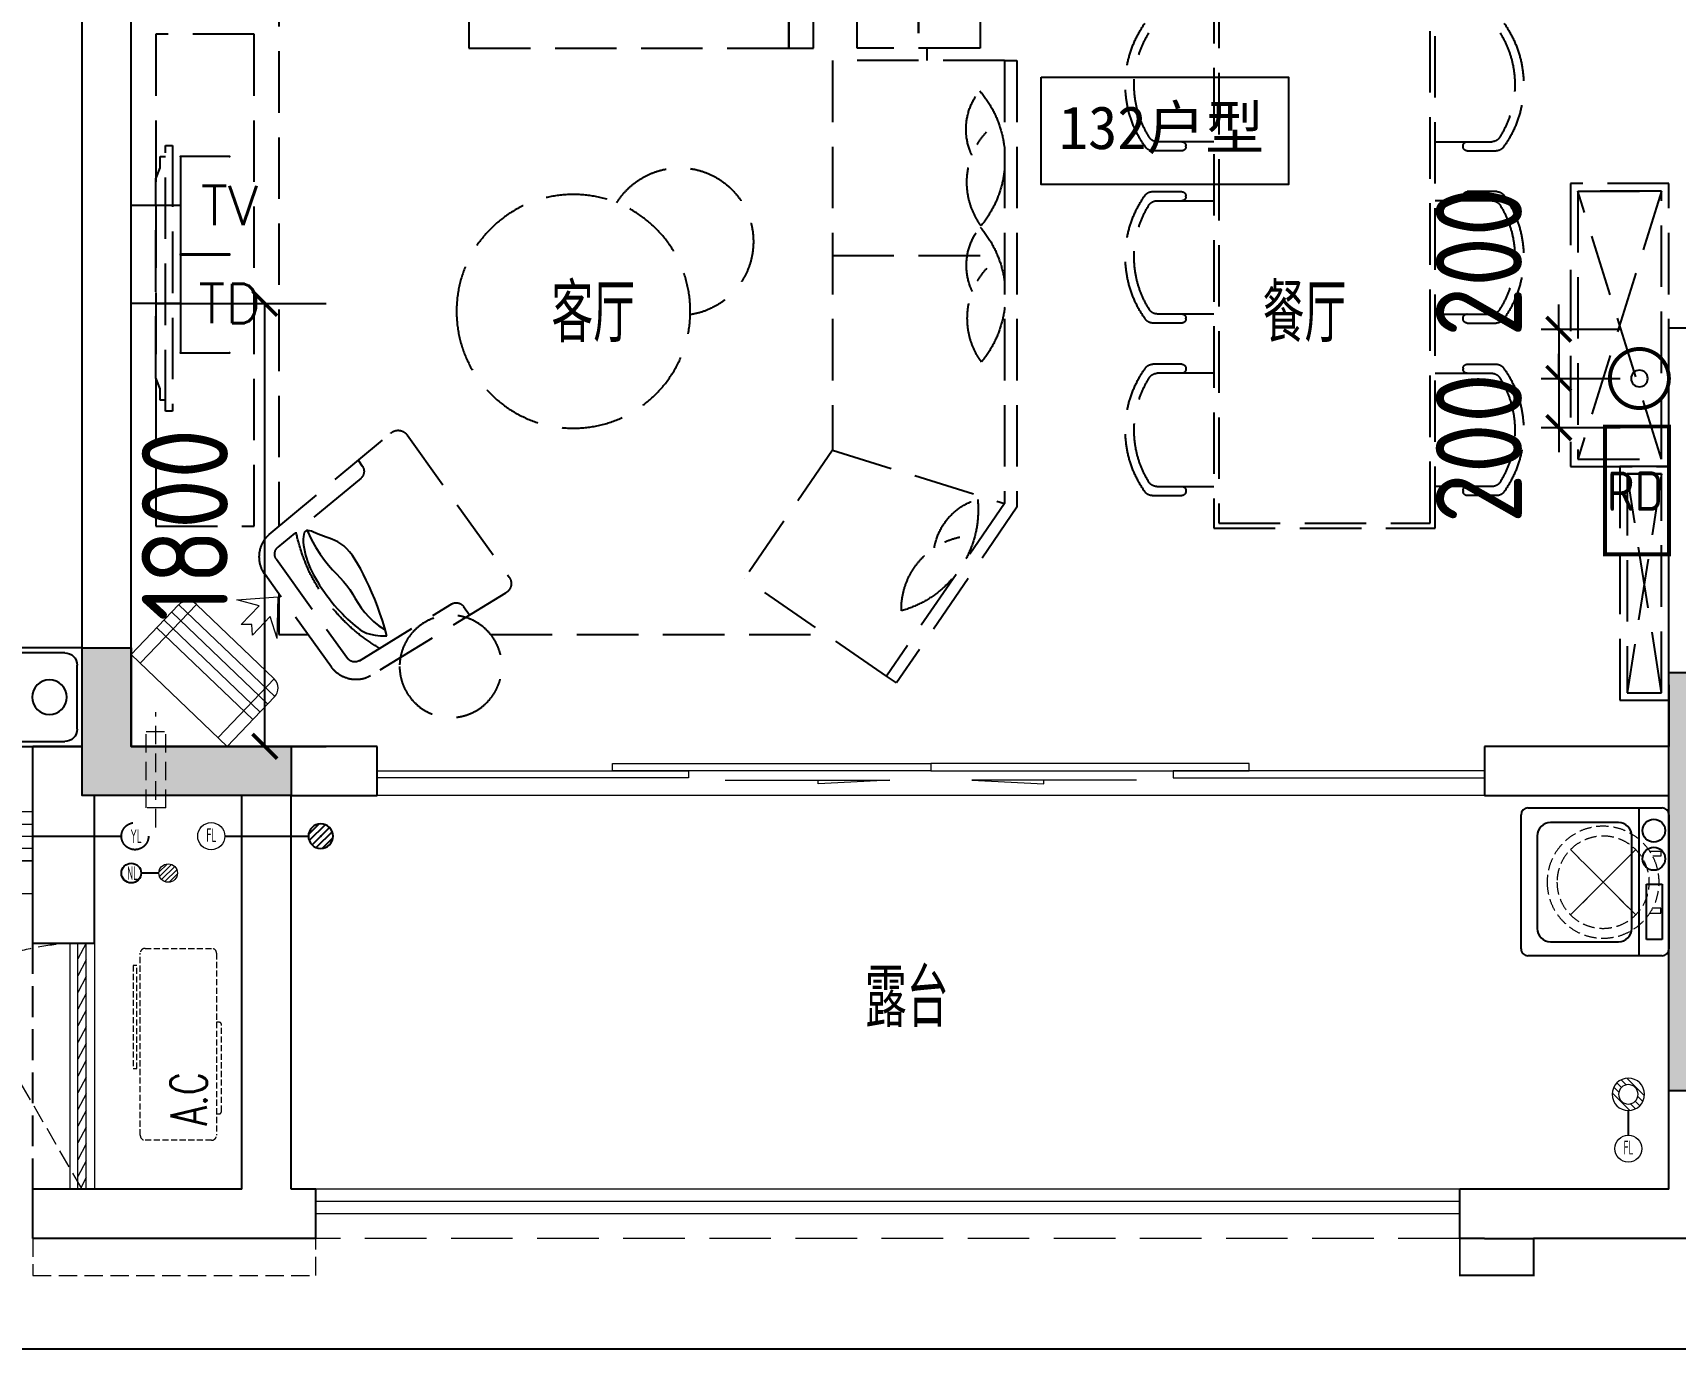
# Model space of a CAD drawing. Extents: x 3753737 to 4713801, y -857380 to 24339.
# Drawn here: x 4236663 to 4243339, y -769086 to -763736 of the extents above; entities that cross this region are included whole.
import ezdxf
from ezdxf.enums import TextEntityAlignment as Align

# ---------------------------------------------------------------- set-up
doc = ezdxf.new("R2010")
doc.units = 0
doc.header["$LTSCALE"] = 1000
doc.header["$MEASUREMENT"] = 0
for name, pattern in [('#P_--_20B1_001_t3$0$DASH', [0.35, 0.25, -0.1]), ('$1$DASH', [0.35, 0.25, -0.1]), ('A户型$0$DASH', [0.35, 0.25, -0.1]), ('DASH', [0.35, 0.25, -0.1]), ('HIDDEN', [0.375, 0.25, -0.125])]:
    doc.linetypes.add(name, pattern=pattern)
doc.layers.get('0').update_dxf_attribs({"linetype": 'CONTINUOUS'})
doc.layers.get('Defpoints').update_dxf_attribs({"linetype": 'CONTINUOUS'})
for name, color, linetype in [('!!电气', 1, 'CONTINUOUS'), ('5fur', 175, 'CONTINUOUS'), ('COLU', 7, 'CONTINUOUS'), ('EQUIP-安防', 3, 'CONTINUOUS'), ('EQUIP-通讯', 3, 'CONTINUOUS'), ('LVTRY', 252, 'CONTINUOUS'), ('S-砼墙填充', 251, 'CONTINUOUS'), ('VPIPE-凝结', 150, 'CONTINUOUS'), ('VPIPE-雨水', 4, 'DASH'), ('WALL', 252, 'CONTINUOUS'), ('看线', 185, 'CONTINUOUS'), ('管', 193, 'CONTINUOUS')]:
    doc.layers.add(name, color=color, linetype=linetype)
for name, color, linetype, lineweight in [('EQUIP-消防', 3, 'CONTINUOUS', 20), ('EQUIP_地漏', 7, 'CONTINUOUS', 18), ('PUB_TEXT', 7, 'CONTINUOUS', 20), ('VPIPE-废水', 31, 'TG_F', 18), ('WINDOW', 146, 'CONTINUOUS', 20), ('平面-分水线', 189, 'CONTINUOUS', 15), ('平面-栏杆', 56, 'CONTINUOUS', 15), ('平面-看线', 252, 'CONTINUOUS', 15), ('平面-空调室内机', 176, 'CONTINUOUS', 9), ('平面-空调预留孔', 252, 'CONTINUOUS', 15), ('粉刷', 251, 'CONTINUOUS', 9)]:
    doc.layers.add(name, color=color, linetype=linetype, lineweight=lineweight)
doc.styles.add('_TCH_DIM', font='SIMPLEX', dxfattribs={"bigfont": 'GBCBIG'})
doc.styles.add('_TEL_DIM', font='SIMPLEX', dxfattribs={"width": 0.8, "height": 3.5, "bigfont": 'HZTXT'})
doc.styles.get("Standard").update_dxf_attribs({"font": 'gbenor.shx', "bigfont": 'gbcbig.shx'})
doc.styles.add('TG_LINETYPE', font='SIMPLEX', dxfattribs={"width": 0.8, "height": 3, "bigfont": 'HZTXT'})
doc.styles.add('黑体', font='simhei.ttf')
doc.linetypes.add('TG_F', pattern='A,2,-0.3,["F",TG_LINETYPE,S=0.1,R=0,X=-0.23,Y=-0.15],0', length=2.3)
doc.dimstyles.get("Standard").update_dxf_attribs({"dimscale": 100, "dimtxt": 3.5, "dimasz": 1, "dimexe": 2.5, "dimexo": 3, "dimgap": 1.5, "dimtad": 1, "dimdec": 0, "dimzin": 0, "dimdsep": 46, "dimtxsty": 'Standard', "dimblk": 'ARCHTICK', "dimcen": 0.09, "dimadec": 0, "dimazin": 0, "dimtfac": 1, "dimtdec": 0, "dimtix": 1, "dimtmove": 2, "dimatfit": 3, "dimfxl": 1, "dimtolj": 1, "dimtzin": 0, "dimarcsym": 0})

# ---------------------------------------------------------------- blocks, each defined once
blk = doc.blocks.new('dfgdfgsf')
at = {"layer": '5fur', "color": 252, "linetype": 'A户型$0$DASH'}
for p, q in [((2097241.4, -1252137), (2097241.4, -1254418.3)), ((2094641.6, -1252214.4), (2094641.6, -1252414.1)), ((2094607, -1252525), (2094607, -1252475)), ((2094241.6, -1252525), (2094241.6, -1254340.5)), ((2094291.6, -1252525), (2094241.6, -1252525)), ((2094291.6, -1252525), (2094991.6, -1252525)), ((2094291.6, -1252525), (2094291.6, -1254325)), ((2094991.6, -1252525), (2094991.6, -1254108.3)), ((2092541.6, -1252854.9), (2092311.4, -1252854.9)), ((2092428, -1252875.1), (2092428, -1252871.4)), ((2093441.6, -1252854.9), (2093671.8, -1252854.9)), ((2093555.1, -1252875.1), (2093555.1, -1252871.4)), ((2092411.5, -1252891.7), (2092293.4, -1252891.7)), ((2093571.7, -1252891.7), (2093689.8, -1252891.7)), ((2092291.5, -1253057.5), (2092411.5, -1253057.5)), ((2092428, -1253078.3), (2092428, -1253074.6)), ((2093555.1, -1253078.3), (2093555.1, -1253074.6)), ((2093691.6, -1253057.5), (2093571.7, -1253057.5)), ((2092309.4, -1253094.9), (2092541.6, -1253094.9)), ((2093673.7, -1253094.9), (2093441.6, -1253094.9)), ((2094991.6, -1253316.7), (2094291.6, -1253316.7)), ((2092411.5, -1253591.7), (2092293.4, -1253591.7)), ((2092541.6, -1253554.9), (2092311.4, -1253554.9)), ((2092428, -1253575.1), (2092428, -1253571.4)), ((2093441.6, -1253554.9), (2093671.8, -1253554.9)), ((2093555.1, -1253575.1), (2093555.1, -1253571.4)), ((2093571.7, -1253591.7), (2093689.8, -1253591.7)), ((2092411.5, -1253759), (2092293.4, -1253759)), ((2092541.6, -1253795.8), (2092311.4, -1253795.8)), ((2092428, -1253775.6), (2092428, -1253779.2)), ((2093441.6, -1253795.8), (2093671.8, -1253795.8)), ((2093555.1, -1253775.6), (2093555.1, -1253779.2)), ((2093571.7, -1253759), (2093689.8, -1253759)), ((2094991.6, -1254108.3), (2094291.6, -1254325)), ((2094991.6, -1254108.3), (2095349.4, -1254630.9)), ((2096918.3, -1254150.7, 0), (2096902.5, -1254172.8, 0)), ((2092309.4, -1254255.8), (2092541.6, -1254255.8)), ((2092428, -1254272.4), (2092428, -1254276)), ((2093673.7, -1254255.8), (2093441.6, -1254255.8)), ((2093555.1, -1254272.4), (2093555.1, -1254276)), ((2096907.4, -1254221.5, 0), (2097245.4, -1254502.3, 0)), ((2092291.5, -1254293.1), (2092411.5, -1254293.1)), ((2093691.6, -1254293.1), (2093571.7, -1254293.1)), ((2094241.6, -1254340.5), (2094730.6, -1255054.6)), ((2094291.6, -1254325), (2094771.8, -1255026.4)), ((2097251.5, -1254551.9, 0), (2096963.1, -1254953.7, 0)), ((2094771.8, -1255026.4), (2095349.4, -1254630.9)), ((2096491, -1254743.7, 0), (2096466.7, -1254777.6, 0)), ((2096914.1, -1254963.9, 0), (2096538.7, -1254732.8, 0)), ((2097241.4, -1254692.6), (2097241.4, -1254858.1)), ((2096380.3, -1254858.1), (2095017.6, -1254858.1)), ((2097241.4, -1254858.1), (2097122.6, -1254858.1)), ((2094730.6, -1255054.6), (2094771.8, -1255026.4))]:
    blk.add_line(p, q, dxfattribs=at)
at = {"layer": '5fur', "color": 252, "linetype": 'A户型$0$DASH', "extrusion": (-0.677281, 0.735724, 0)}
for p, q in [((2097701.9, -1252870), (2097673.3, -1252870)), ((2097673.3, -1252870), (2097673.3, -1253950)), ((2097701.9, -1253950), (2097701.9, -1252870)), ((2097723.5, -1252915.3), (2097701.9, -1252915.3)), ((2097723.5, -1252960.5), (2097723.5, -1252915.3)), ((2097741.6, -1253005.8), (2097723.5, -1252960.5)), ((2097741.6, -1253814.3), (2097741.6, -1253005.8)), ((2097723.5, -1253859.5), (2097741.6, -1253814.3)), ((2097723.5, -1253904.8), (2097723.5, -1253859.5)), ((2097701.9, -1253904.8), (2097723.5, -1253904.8)), ((2097673.3, -1253950), (2097701.9, -1253950))]:
    blk.add_line(p, q, dxfattribs=at)
at = {"layer": '5fur', "color": 252, "linetype": 'A户型$0$DASH', "extrusion": (-2.49736e-06, 1.79302e-06, 1)}
for p, q in [((2096720.7, -1254046.1, 0), (2096305.5, -1254624.6, 0)), ((2097281.3, -1254451.6, 0), (2096786.7, -1254039.3, 0)), ((2097001.7, -1254481.1, 0), (2097013.8, -1254474.9, 0)), ((2097013.8, -1254474.9, 0), (2097025.8, -1254469.9, 0)), ((2097025.8, -1254469.9, 0), (2097037.6, -1254465.6, 0)), ((2097037.6, -1254465.6, 0), (2097049.2, -1254461.8, 0)), ((2097049.2, -1254461.8, 0), (2097060.6, -1254458.1, 0)), ((2097060.6, -1254458.1, 0), (2097071.5, -1254454.2, 0)), ((2097071.5, -1254454.2, 0), (2097081.9, -1254450, 0)), ((2097081.9, -1254450, 0), (2097091.8, -1254445.7, 0)), ((2097108.9, -1254472.1, 0), (2097091.4, -1254504.2, 0)), ((2097091.8, -1254445.7, 0), (2097101, -1254441.7, 0)), ((2097101, -1254441.7, 0), (2097109.5, -1254438.2, 0)), ((2097126.4, -1254434.8, 0), (2097108.9, -1254472.1, 0)), ((2097109.5, -1254438.2, 0), (2097117.2, -1254435.8, 0)), ((2097117.2, -1254435.8, 0), (2097124, -1254434.8, 0)), ((2097124, -1254434.8, 0), (2097129.8, -1254435.5, 0)), ((2097129.8, -1254435.5, 0), (2097134.5, -1254438.3, 0)), ((2097134.5, -1254438.3, 0), (2097138.1, -1254443.4, 0)), ((2097138.1, -1254443.4, 0), (2097140.6, -1254450.7, 0)), ((2097140.6, -1254450.7, 0), (2097142.1, -1254459.8, 0)), ((2097142.1, -1254459.8, 0), (2097142.6, -1254470.4, 0)), ((2097142.6, -1254470.4, 0), (2097142.2, -1254482.1, 0)), ((2096931.5, -1254553.5, 0), (2096942.9, -1254536.9, 0)), ((2096942.9, -1254536.9, 0), (2096954.4, -1254521.9, 0)), ((2096954.4, -1254521.9, 0), (2096966, -1254508.9, 0)), ((2096966, -1254508.9, 0), (2096977.8, -1254497.8, 0)), ((2096977.8, -1254497.8, 0), (2096989.7, -1254488.6, 0)), ((2096989.7, -1254488.6, 0), (2097001.7, -1254481.1, 0)), ((2097073.9, -1254531.7, 0), (2097056.7, -1254555.5, 0)), ((2097091.4, -1254504.2, 0), (2097073.9, -1254531.7, 0)), ((2097133.3, -1254534.5, 0), (2097129.5, -1254547.7, 0)), ((2097136.5, -1254521.2, 0), (2097133.3, -1254534.5, 0)), ((2097139.1, -1254507.9, 0), (2097136.5, -1254521.2, 0)), ((2097141.1, -1254494.7, 0), (2097139.1, -1254507.9, 0)), ((2097142.2, -1254482.1, 0), (2097141.1, -1254494.7, 0)), ((2096886.2, -1254636.6, 0), (2096897.5, -1254613.6, 0)), ((2096897.5, -1254613.6, 0), (2096908.9, -1254592, 0)), ((2096908.9, -1254592, 0), (2096920.2, -1254571.9, 0)), ((2096920.2, -1254571.9, 0), (2096931.5, -1254553.5, 0)), ((2097007.7, -1254611.1, 0), (2096992.7, -1254626.7, 0)), ((2097023.4, -1254594.5, 0), (2097007.7, -1254611.1, 0)), ((2097039.8, -1254576.2, 0), (2097023.4, -1254594.5, 0)), ((2097028.1, -1254989.7, 0), (2097297.9, -1254613.9, 0)), ((2097056.7, -1254555.5, 0), (2097039.8, -1254576.2, 0)), ((2097107.8, -1254600.9, 0), (2097100.8, -1254614.5, 0)), ((2097114.2, -1254587.5, 0), (2097107.8, -1254600.9, 0)), ((2097119.9, -1254574.2, 0), (2097114.2, -1254587.5, 0)), ((2097125, -1254560.9, 0), (2097119.9, -1254574.2, 0)), ((2097129.5, -1254547.7, 0), (2097125, -1254560.9, 0)), ((2096863.4, -1254687, 0), (2096874.7, -1254661.1, 0)), ((2096874.7, -1254661.1, 0), (2096886.2, -1254636.6, 0)), ((2096953.5, -1254674.7, 0), (2096942.1, -1254692.4, 0)), ((2096965.5, -1254657.9, 0), (2096953.5, -1254674.7, 0)), ((2096978.6, -1254642.1, 0), (2096965.5, -1254657.9, 0)), ((2096992.7, -1254626.7, 0), (2096978.6, -1254642.1, 0)), ((2097066.5, -1254671, 0), (2097056.7, -1254685.2, 0)), ((2097075.9, -1254656.7, 0), (2097066.5, -1254671, 0)), ((2097084.8, -1254642.4, 0), (2097075.9, -1254656.7, 0)), ((2097093.1, -1254628.4, 0), (2097084.8, -1254642.4, 0)), ((2097100.8, -1254614.5, 0), (2097093.1, -1254628.4, 0)), ((2096320.2, -1254689.3, 0), (2096869.1, -1255026, 0)), ((2096830.7, -1254771.2, 0), (2096841.2, -1254742.1, 0)), ((2096841.2, -1254742.1, 0), (2096852.1, -1254714, 0)), ((2096852.1, -1254714, 0), (2096863.4, -1254687, 0)), ((2096919.2, -1254729.6, 0), (2096906.5, -1254748.6, 0)), ((2096930.9, -1254710.8, 0), (2096919.2, -1254729.6, 0)), ((2096942.1, -1254692.4, 0), (2096930.9, -1254710.8, 0)), ((2097015.1, -1254739.2, 0), (2097004.6, -1254751.4, 0)), ((2097025.7, -1254726.3, 0), (2097015.1, -1254739.2, 0)), ((2097036.2, -1254713, 0), (2097025.7, -1254726.3, 0)), ((2097046.6, -1254699.2, 0), (2097036.2, -1254713, 0)), ((2097056.7, -1254685.2, 0), (2097046.6, -1254699.2, 0)), ((2096811.4, -1254831.9, 0), (2096820.7, -1254801.2, 0)), ((2096820.7, -1254801.2, 0), (2096830.7, -1254771.2, 0)), ((2096857.2, -1254804.4, 0), (2096835.3, -1254821.8, 0)), ((2096876.1, -1254786.2, 0), (2096857.2, -1254804.4, 0)), ((2096892.3, -1254767.6, 0), (2096876.1, -1254786.2, 0)), ((2096906.5, -1254748.6, 0), (2096892.3, -1254767.6, 0)), ((2096941.9, -1254813.4, 0), (2096931.6, -1254822.1, 0)), ((2096952.2, -1254804.2, 0), (2096941.9, -1254813.4, 0)), ((2096962.6, -1254794.6, 0), (2096952.2, -1254804.2, 0)), ((2096973.1, -1254784.6, 0), (2096962.6, -1254794.6, 0)), ((2096983.5, -1254774.1, 0), (2096973.1, -1254784.6, 0)), ((2096994, -1254763, 0), (2096983.5, -1254774.1, 0)), ((2097004.6, -1254751.4, 0), (2096994, -1254763, 0)), ((2096802.8, -1254863.3, 0), (2096811.4, -1254831.9, 0)), ((2096828.7, -1254862.7, 0), (2096802.8, -1254863.3, 0)), ((2096835.3, -1254821.8, 0), (2096809.6, -1254838.1, 0)), ((2096850.7, -1254860.4, 0), (2096828.7, -1254862.7, 0)), ((2096869.2, -1254856.6, 0), (2096850.7, -1254860.4, 0)), ((2096885, -1254851.5, 0), (2096869.2, -1254856.6, 0)), ((2096898.6, -1254845.4, 0), (2096885, -1254851.5, 0)), ((2096910.5, -1254838.3, 0), (2096898.6, -1254845.4, 0)), ((2096921.3, -1254830.5, 0), (2096910.5, -1254838.3, 0)), ((2096931.6, -1254822.1, 0), (2096921.3, -1254830.5, 0))]:
    blk.add_line(p, q, dxfattribs=at)
at = {"layer": '5fur', "color": 252, "linetype": 'A户型$0$DASH'}
for points in [[(2094891.6, -1251975), (2094391.6, -1251975), (2094391.6, -1252475), (2094891.6, -1252475)], [(2095169.1, -1252475), (2095069.1, -1252475), (2095069.1, -1251975), (2095169.1, -1251975)], [(2096469.1, -1252475), (2095169.1, -1252475), (2095169.1, -1251975), (2096469.1, -1251975)], [(2092541.6, -1252205), (2093441.6, -1252205), (2093441.6, -1254425), (2092541.6, -1254425)], [(2092561.6, -1252225), (2093421.6, -1252225), (2093421.6, -1254405), (2092561.6, -1254405)], [(2097741.6, -1252417.8), (2097741.6, -1254417.8), (2097341.6, -1254417.8), (2097341.6, -1252417.8)], [(2091591.5, -1254175), (2091591.5, -1253025), (2091991.5, -1253025), (2091991.5, -1254175)], [(2091621.5, -1254145), (2091621.5, -1253055), (2091961.5, -1253055), (2091961.5, -1254145)], [(2091591.5, -1255125), (2091591.5, -1254175), (2091791.5, -1254175), (2091791.5, -1255125)], [(2091621.5, -1255095), (2091621.5, -1254205), (2091761.5, -1254205), (2091761.5, -1255095)]]:
    blk.add_lwpolyline(points, close=True, dxfattribs=at)
at = {"layer": '5fur', "color": 252, "linetype": 'A户型$0$DASH', "const_width": 8.89}
blk.add_lwpolyline([(2094641.6, -1252363.9), (2094641.6, -1252414.1)], dxfattribs=at)
at = {"layer": '5fur', "color": 252, "linetype": 'A户型$0$DASH'}
for points in [[(2091621.5, -1254145), (2091961.5, -1253055), (2091621.5, -1253055), (2091961.5, -1254145)], [(2091621.5, -1255095), (2091761.5, -1254205), (2091621.5, -1254205), (2091761.5, -1255095)]]:
    blk.add_lwpolyline(points, dxfattribs=at)
for centre, radius in [((2096044.4, -1253544), 475), ((2096543.1, -1254987.2), 207.8)]:
    blk.add_circle(centre, radius, dxfattribs=at)
for centre, radius, start, end in [((2092616.8, -1252623.3), 434.6, 144.86029, 215.59956), ((2093366.3, -1252623.3), 434.6, 324.40044, 35.13971), ((2092616.8, -1252623.3), 399, 148.05881, 212.52336), ((2093366.3, -1252623.3), 399, 327.47664, 31.94119), ((2094716.9, -1252925.5), 426.6, 139.42683, 219.44253), ((2094202.7, -1252803.7), 245.8, 334.41645, 39.31291), ((2092293.4, -1252854.9), 36.8, 215.59956, 270), ((2092311.4, -1252818.1), 36.8, 212.52336, 270), ((2092411.5, -1252871.4), 16.6, 0, 90), ((2092411.5, -1252875.1), 16.6, 270, 0), ((2093571.7, -1252871.4), 16.6, 90, 180), ((2093571.7, -1252875.1), 16.6, 180, 270), ((2093671.8, -1252818.1), 36.8, 270, 327.47664), ((2093689.8, -1252854.9), 36.8, 270, 324.40044), ((2094143.9, -1253019.4), 301.1, 323.97562, 42.79882), ((2095613, -1253260.7), 300, 31.73926, 261.68838), ((2092616.8, -1253323.3), 434.6, 144.86029, 215.59956), ((2092291.5, -1253094.3), 36.8, 90, 144.86029), ((2092410.5, -1253075), 17.5, 1.22812, 87.03395), ((2092411.5, -1253078.3), 16.6, 270, 0), ((2093572.6, -1253075), 17.5, 92.96605, 178.77188), ((2093571.7, -1253078.3), 16.6, 180, 270), ((2093691.6, -1253094.3), 36.8, 35.13971, 90), ((2093366.3, -1253323.3), 434.6, 324.40044, 35.13971), ((2092616.8, -1253323.3), 399, 148.05881, 212.52336), ((2092309.4, -1253131.7), 36.8, 90, 148.05881), ((2093673.7, -1253131.7), 36.8, 31.94119, 90), ((2093366.3, -1253323.3), 399, 327.47664, 31.94119), ((2094715.2, -1253478.9), 426.6, 139.42683, 219.44253), ((2094201, -1253357.1), 245.8, 334.41645, 39.31291), ((2094142.2, -1253572.9), 301.1, 323.97562, 42.79882), ((2092311.4, -1253518.1), 36.8, 212.52336, 270), ((2093671.8, -1253518.1), 36.8, 270, 327.47664), ((2092293.4, -1253554.9), 36.8, 215.59956, 270), ((2092411.5, -1253571.4), 16.6, 0, 90), ((2092411.5, -1253575.1), 16.6, 270, 0), ((2093571.7, -1253571.4), 16.6, 90, 180), ((2093571.7, -1253575.1), 16.6, 180, 270), ((2093689.8, -1253554.9), 36.8, 270, 324.40044), ((2092616.8, -1254027.4), 434.6, 144.40044, 215.13971), ((2092616.8, -1254027.4), 399, 147.47664, 211.94119), ((2092293.4, -1253795.8), 36.8, 90, 144.40044), ((2092311.4, -1253832.6), 36.8, 90, 147.47664), ((2092411.5, -1253775.6), 16.6, 0, 90), ((2092411.5, -1253779.2), 16.6, 270, 0), ((2093571.7, -1253775.6), 16.6, 90, 180), ((2093571.7, -1253779.2), 16.6, 180, 270), ((2093671.8, -1253832.6), 36.8, 32.52336, 90), ((2093689.8, -1253795.8), 36.8, 35.59956, 90), ((2093366.3, -1254027.4), 399, 328.05881, 32.52336), ((2093366.3, -1254027.4), 434.6, 324.86029, 35.59956), ((2096932.4, -1254194.3, 0), 36.9, 144.33224, 227.35033), ((2092291.5, -1254256.3), 36.8, 215.13971, 270), ((2092309.4, -1254219), 36.8, 211.94119, 270), ((2092411.5, -1254272.4), 16.6, 0, 90), ((2092410.5, -1254275.7), 17.5, 272.96605, 358.77188), ((2093571.7, -1254272.4), 16.6, 90, 180), ((2093572.6, -1254275.7), 17.5, 181.22812, 267.03395), ((2093673.7, -1254219), 36.8, 270, 328.05881), ((2093691.6, -1254256.3), 36.8, 270, 324.86029), ((2094825.8, -1254350.1), 426.6, 174.43525, 254.45096), ((2094334.8, -1254545.3), 245.8, 9.42488, 74.32133), ((2094410.4, -1254755.8), 301.1, 358.98405, 77.80724), ((2097221.5, -1254530.4, 0), 36.9, 324.33225, 49.61895), ((2096521, -1254765.2, 0), 36.9, 61.31415, 144.33224), ((2096933.1, -1254932.2, 0), 36.9, 239.0451, 324.33225)]:
    blk.add_arc(centre, radius, start, end, dxfattribs=at)
at = {"layer": '5fur', "color": 252, "linetype": 'A户型$0$DASH', "extrusion": (-2.49736e-06, 1.79302e-06, 1)}
for centre, radius, start, end in [((2096756.7, -1254071.9, -7.5), 44.3, 47.35024, 144.33224), ((2096474.6, -1254297.9, -7.5), 711.6, 300.0362, 348.49683), ((2097197.9, -1254542.1, -7.5), 123.1, 324.33225, 47.35024), ((2096341.5, -1254650.4, -7.5), 44.3, 144.33224, 241.31415), ((2096928.1, -1254918, -7.5), 123.1, 241.31415, 324.33225)]:
    blk.add_arc(centre, radius, start, end, dxfattribs=at)
blk = doc.blocks.new('$lvtry$00000171')
for p, q in [((-74, 11), (-11, 74)), ((-70, -27), (27, 70)), ((-53, -53), (53, 53)), ((-27, -70), (70, 27)), ((11, -74), (74, -11))]:
    blk.add_line(p, q)
blk.add_circle((0, 0), 75)
blk.add_point((0, 0))
blk = doc.blocks.new('$TwtSys$00000141')
at = {"color": 252}
for p, q in [((-47.1, 3.8), (-5, 45.9)), ((-47.1, 3.8), (-5, 45.9)), ((-43.6, -17.5), (17.5, 43.6)), ((-43.6, -17.5), (17.5, 43.6)), ((-33.2, -33.2), (33.2, 33.2)), ((-33.2, -33.2), (33.2, 33.2)), ((-16.2, -43.5), (43.8, 16.4)), ((-16.2, -43.5), (43.8, 16.4)), ((5.7, -46.1), (46.1, -5.7)), ((5.7, -46.1), (46.1, -5.7))]:
    blk.add_line(p, q, dxfattribs=at)
blk.add_circle((0, 0), 47, dxfattribs=at)
blk.add_circle((0, 0), 47, dxfattribs=at)
blk = doc.blocks.new('rtyryrtyeeretee')
at = {"layer": '平面-空调预留孔', "color": 252, "linetype": 'DASH', "ltscale": 0.1}
for p, q in [((669748.9, 343882), (669748.9, 343872)), ((669758.9, 343862), (670111.7, 343862)), ((670121.7, 343872), (670121.7, 343882))]:
    blk.add_line(p, q, dxfattribs=at)
blk.add_lwpolyline([(670402, 343882), (669662, 343882, -0.414214), (669642, 343902), (669642, 344172, -0.414214), (669662, 344192), (670402, 344192, -0.414214), (670422, 344172), (670422, 343902, -0.414214)], format="xyb", close=True, dxfattribs=at)
blk.add_lwpolyline([(670352.8, 344221.1), (669933, 344221.1), (669933, 344206), (670352.8, 344206)], close=True, dxfattribs=at)
for centre, start, end in [((669758.9, 343872), 180, 270), ((670111.7, 343872), 270, 0)]:
    blk.add_arc(centre, 10, start, end, dxfattribs=at)
at = {"layer": '平面-空调预留孔', "color": 252, "linetype": 'DASH', "ltscale": 0.1, "style": '_TCH_DIM', "width": 0.705882}
blk.add_text('A.C', height=146.88, dxfattribs=at).set_placement((669701.4, 343921.6))
blk = doc.blocks.new('RECTANG')
for p, q in [((1, 1), (0, 1)), ((0, 1), (0, 0)), ((1, 0), (1, 1)), ((0, 0), (1, 0))]:
    blk.add_line(p, q)
blk = doc.blocks.new('洗衣机')
at = {"layer": 'LVTRY'}
for p, q in [((3791567.4, 243472.1), (3791021, 243472.1)), ((3791116.5, 243472.1), (3791116.5, 242871.5)), ((3790993.7, 243444.5), (3790993.7, 242899.1)), ((3791199, 243412.7), (3791474.9, 243412.7)), ((3791594.6, 242899.1), (3791594.6, 243444.5)), ((3791145.1, 242982.5), (3791145.1, 243358)), ((3791528.8, 243358), (3791528.8, 242982.5)), ((3791474.9, 242927.8), (3791199, 242927.8)), ((3791021, 242871.5), (3791567.4, 242871.5))]:
    blk.add_line(p, q, dxfattribs=at)
at = {"layer": 'LVTRY', "extrusion": (0, 0, -1)}
for centre, major_axis, start_param, end_param in [((3791021, 243444.5), (0, 27.6), -1.570796, 0), ((3791567.4, 243444.5), (0, 27.6), 0, 1.570796), ((3791055.1, 243379.8), (0, 46.9), 3.141593, 9.424778), ((3791199, 243358), (0, 54.7), 4.712389, 6.283185), ((3791474.9, 243358), (0, 54.7), 0, 1.570796), ((3791055.1, 243265.7), (0, 46.9), 3.141593, 9.424778), ((3791199, 242982.5), (0, 54.7), 3.141593, 4.712389), ((3791474.9, 242982.5), (0, 54.7), 1.570796, 3.141593), ((3791021, 242899.1), (0, 27.6), 3.141593, 4.712389), ((3791567.4, 242899.1), (0, 27.6), 1.570796, 3.141593)]:
    blk.add_ellipse(centre, major_axis=major_axis, ratio=0.986385, start_param=start_param, end_param=end_param, dxfattribs=at)
at = {"layer": 'LVTRY', "xscale": 63.25620569481588, "yscale": 224.5369532744355, "zscale": 64.12934308941763, "rotation": 180}
blk.add_blockref('RECTANG', (3791085.2, 243162.4), dxfattribs=at)
blk = doc.blocks.new('$TwtSys$00000543')
at = {"color": 252}
for p, q in [((-93.6, -8.5), (8.5, 93.6)), ((-8.5, -93.6), (93.6, 8.5)), ((12.5, 55), (41.7, 84.2)), ((39.9, 39.9), (66.5, 66.5)), ((55, 12.5), (84.2, 41.7)), ((-84.2, -41.7), (-55, -12.5)), ((-66.5, -66.5), (-39.9, -39.9)), ((-41.7, -84.2), (-12.5, -55))]:
    blk.add_line(p, q, dxfattribs=at)
for radius in [94, 56.4]:
    blk.add_circle((0, 0), radius, dxfattribs=at)
blk = doc.blocks.new('dnfhfn')
at = {"color": 252, "linetype": '$1$DASH', "ltscale": 0.2}
for p, q in [((101.9, 462.7, 0), (121.9, 462.7, 0)), ((101.9, 417.2, 0), (101.9, 462.7, 0)), ((121.9, 462.7, 0), (121.9, 429, 0)), ((353.1, 462.7, 0), (333.1, 462.7, 0)), ((333.1, 462.7, 0), (333.1, 429, 0)), ((353.1, 417.2, 0), (353.1, 462.7, 0))]:
    blk.add_line(p, q, dxfattribs=at)
at = {"color": 252, "linetype": '$1$DASH', "ltscale": 0.2, "elevation": 0}
for points in [[(94.9, 360.1), (94.9, 360.1), (360.1, 94.9), (360.1, 94.9)], [(360.1, 360.1), (94.9, 94.9), (94.9, 94.9), (360.1, 360.1)]]:
    blk.add_lwpolyline(points, close=True, dxfattribs=at)
at = {"color": 252, "linetype": '$1$DASH', "ltscale": 0.2}
for radius in [227.5, 187.5]:
    blk.add_circle((227.5, 227.5, 0), radius, dxfattribs=at)
blk = doc.blocks.new('dasdasf1sa2f31as32f')
at = {"color": 8}
for p, q in [((-116, 585.6), (43.3, 640.5)), ((82.7, 476.6), (43.3, 640.5)), ((-22.8, 585.5), (-116, 585.6)), ((-22.8, 585.5), (-73.4, 493.2)), ((32.4, 555.1), (-18.1, 462.9)), ((82.7, 476.6), (32.4, 555.1)), ((-473.5, 259.7), (-339.5, 504)), ((-269.8, 524.3), (-427.7, 236.5)), ((114.7, 208.4), (-359.1, 468.2)), ((134.6, 245.5), (-338.8, 505.1)), ((-269.8, 524.3), (113.7, 314)), ((-31.3, 504.4), (-73.4, 493.2)), ((-18.1, 462.9), (-31.3, 504.4)), ((92.6, 168.8), (-380.9, 428.5)), ((72.3, 131.9), (-401.1, 391.6)), ((113.7, 314), (-44.2, 26.2)), ((0, 0), (-473.5, 259.7)), ((134, 244.4), (0, 0))]:
    blk.add_line(p, q, dxfattribs=at)
for centre, start, end in [((-294.5, 479.4), 61.25933, 151.25933), ((89, 269), 331.25933, 61.25933)]:
    blk.add_arc(centre, 51.3, start, end, dxfattribs=at)
blk = doc.blocks.new('DFSFSF')
at = {"layer": '平面-分水线'}
for p, q in [((697141.9, 775567.7), (697141.9, 775667.6)), ((697342.3, 775667.6), (697142.7, 775667.6)), ((697193.1, 775567.7), (697193.1, 775667.6)), ((697242.5, 775567.7), (697242.5, 775667.6)), ((697291.9, 775567.7), (697291.9, 775667.6)), ((697342.3, 775667.6), (697342.3, 775567.7)), ((697342.3, 775567.7), (697342.3, 775667.6)), ((697342.3, 775567.7), (697142.7, 775567.7))]:
    blk.add_line(p, q, dxfattribs=at)
blk = doc.blocks.new('DFGDGDGD')
at = {"layer": '平面-分水线', "const_width": 10}
blk.add_lwpolyline([(697267.5, 775440.7), (697242.5, 775540.7), (697217.5, 775440.7)], close=True, dxfattribs=at)
blk.add_blockref('DFSFSF', (0, 0))
blk = doc.blocks.new('GDGDGRD')
at = {"layer": 'S-砼墙填充'}
h = blk.add_hatch(color=252, dxfattribs=at)
h.dxf.hatch_style = 1
h.paths.add_polyline_path([(442866.6, 288915.4), (442666.6, 288915.4), (442666.6, 288515.4), (442016.6, 288515.4), (442016.6, 288315.4), (442866.6, 288315.4)])
h = blk.add_hatch(color=252, dxfattribs=at)
h.dxf.hatch_style = 1
h.paths.add_polyline_path([(436416.5, 288315.4), (436416.5, 288565.4), (436416.5, 288765.4), (436416.5, 288515.4), (436416.5, 288815.4), (436216.5, 288815.4), (436216.5, 287115.4), (436416.5, 287115.4)])
at = {"layer": 'COLU', "color": 252}
for points in [[(442866.6, 288915.4), (442666.6, 288915.4), (442666.6, 288515.4), (442016.6, 288515.4), (442016.6, 288315.4), (442866.6, 288315.4)], [(436416.5, 288315.4), (436416.5, 288565.4), (436416.5, 288765.4), (436416.5, 288515.4), (436416.5, 288815.4), (436216.5, 288815.4), (436216.5, 287115.4), (436416.5, 287115.4), (436416.5, 288315.4)]]:
    blk.add_lwpolyline(points, close=True, dxfattribs=at)
blk = doc.blocks.new('dongkong')
at = {"layer": '平面-空调预留孔', "color": 8, "linetype": 'HIDDEN', "ltscale": 0.3}
for p, q in [((-603796, 210899.9), (-603796, 210431.5)), ((-603836, 210821), (-603836, 210510.8)), ((-603836, 210821), (-603756, 210821)), ((-603756, 210821), (-603756, 210510.8))]:
    blk.add_line(p, q, dxfattribs=at)
blk.add_lwpolyline([(-603756, 210510.8), (-603836, 210510.8)], dxfattribs=at)
blk = doc.blocks.new('A$C3EB2330C')
at = {"layer": '管', "color": 252}
for p, q in [((0, 380), (330, 380)), ((380, 330), (380, 70)), ((330, 20), (0, 20))]:
    blk.add_line(p, q, dxfattribs=at)
blk.add_lwpolyline([(400, 400), (400, 0), (0, 0), (0, 400)], close=True, dxfattribs=at)
for centre, start, end in [((330, 330), 0, 90), ((330, 70), 270, 360)]:
    blk.add_arc(centre, 50, start, end, dxfattribs=at)
blk.add_ellipse((267.5, 200), major_axis=(-49.5, -49.5), ratio=1, start_param=-0.785398, end_param=5.497787, dxfattribs=at)
blk = doc.blocks.new('$DorLib2D$00000138')
at = {"color": 0, "linetype": 'Continuous'}
for p, q in [((-0.2875, 0), (-0.2875, 0.1538)), ((-0.2875, 0.1538), (0, 0.1538)), ((0, 0.1538), (0, 0)), ((0.2875, 0.1538), (0, 0.1538)), ((0.2875, 0), (0.2875, 0.1538)), ((-0.5, -0.1399), (-0.5, 0)), ((-0.5, 0), (-0.2188, 0)), ((0, 0), (-0.2875, 0)), ((-0.2188, 0), (-0.2188, -0.1399)), ((0, 0), (0.2875, 0)), ((0.2188, 0), (0.2188, -0.1399)), ((0.5, 0), (0.2188, 0)), ((0.5, 0), (0.5, -0.1946)), ((0.5, -0.1399), (0.5, 0)), ((-0.2188, -0.1399), (-0.5, -0.1399)), ((0.2188, -0.1399), (0.5, -0.1399)), ((-0.1857, -0.186), (-0.037, -0.186)), ((-0.037, -0.186), (-0.1019, -0.2583)), ((-0.1019, -0.2583), (-0.1019, -0.186)), ((0.1857, -0.186), (0.037, -0.186)), ((0.037, -0.186), (0.1019, -0.2583)), ((0.1019, -0.2583), (0.1019, -0.186))]:
    blk.add_line(p, q, dxfattribs=at)
blk = doc.blocks.new('$WINLIB2D$00000039')
at = {"color": 0}
for points in [[(-0.5, 0.5), (-0.5, -0.5)], [(0.5, 0.5), (-0.5, 0.5)], [(0.5, -0.5), (0.5, 0.5)], [(-0.5, 0.1667), (0.5, 0.1667)], [(-0.3839, -0.1667), (-0.448, 0.1667)], [(-0.3159, -0.1667), (-0.38, 0.1667)], [(-0.2479, -0.1667), (-0.312, 0.1667)], [(-0.1799, -0.1667), (-0.244, 0.1667)], [(-0.1119, -0.1667), (-0.176, 0.1667)], [(-0.0439, -0.1667), (-0.108, 0.1667)], [(0.0241, -0.1667), (-0.04, 0.1667)], [(0.0921, -0.1667), (0.028, 0.1667)], [(0.16, -0.1667), (0.0959, 0.1667)], [(0.228, -0.1667), (0.1639, 0.1667)], [(0.296, -0.1667), (0.2319, 0.1667)], [(0.364, -0.1667), (0.2999, 0.1667)], [(0.432, -0.1667), (0.3679, 0.1667)], [(0.5, -0.1667), (0.4359, 0.1667)], [(-0.4519, -0.1667), (-0.5, 0.0836)], [(-0.5, -0.1667), (0.5, -0.1667)], [(0.5, -0.5), (-0.5, -0.5)]]:
    blk.add_lwpolyline(points, dxfattribs=at)
blk = doc.blocks.new('A$C100F5A36')
at = {"color": 252}
blk.add_lwpolyline([(43450.4, -14262.6), (44456.4, -14262.6), (44456.4, -14698.6), (43450.4, -14698.6)], close=True, dxfattribs=at)
at = {"color": 252, "const_width": 8}
blk.add_lwpolyline([(45152.5, -18982.4), (45152.5, -19132.4), (45452.5, -19132.4), (45452.5, -18982.4)], dxfattribs=at)
at = {"layer": 'VPIPE-凝结', "color": 252}
blk.add_line((39352.5, -17347.4), (39712.5, -17347.4), dxfattribs=at)
at = {"layer": 'VPIPE-凝结', "color": 252, "ltscale": 0.1}
blk.add_line((40132.5, -17347.4), (40472.5, -17347.4), dxfattribs=at)
for points in [[(39864.9, -17497.4), (39792.5, -17497.4)], [(45837.5, -18562.4), (45837.5, -18462.4)]]:
    blk.add_lwpolyline(points, dxfattribs=at)
at = {"layer": 'VPIPE-凝结', "color": 252}
blk.add_circle((39752.5, -17497.4), 40, dxfattribs=at)
at = {"layer": 'VPIPE-废水', "color": 252}
for centre in [(40077.5, -17347.4), (45837.5, -18617.4)]:
    blk.add_circle(centre, 55, dxfattribs=at)
at = {"layer": 'VPIPE-雨水', "color": 252}
blk.add_circle((39767.5, -17347.4), 55, dxfattribs=at)
at = {"layer": 'WALL', "color": 252}
for p, q in [((39552.5, -16982.4), (39552.5, -12482.4)), ((39752.5, -16982.4), (39752.5, -12682.4)), ((46002.5, -16982.4), (46002.5, -15282.4)), ((48202.5, -15282.4), (46002.5, -15282.4)), ((39552.5, -16982.4), (39352.5, -16982.4)), ((39352.5, -17782.4), (39352.5, -16982.4)), ((40302.5, -16982.4), (39752.5, -16982.4)), ((40752.5, -16982.4), (40302.5, -16982.4)), ((40752.5, -17182.4), (40752.5, -16982.4)), ((46002.5, -16982.4), (45252.5, -16982.4)), ((45252.5, -16982.4), (45252.5, -17182.4)), ((39652.5, -17182.4), (39602.5, -17182.4)), ((39602.5, -17782.4), (39602.5, -17182.4)), ((40202.5, -17182.4), (39652.5, -17182.4)), ((40202.5, -18782.4), (40202.5, -17182.4)), ((40402.5, -17182.4), (40752.5, -17182.4)), ((40402.5, -18782.4), (40402.5, -17182.4)), ((45252.5, -17182.4), (46002.5, -17182.4)), ((46002.5, -18782.4), (46002.5, -17182.4)), ((39352.5, -17782.4), (39602.5, -17782.4)), ((40202.5, -18782.4), (39352.5, -18782.4)), ((39352.5, -18982.4), (39352.5, -18782.4)), ((40502.5, -18782.4), (40402.5, -18782.4)), ((40502.5, -18982.4), (40502.5, -18782.4)), ((45352.5, -18782.4), (45152.5, -18782.4)), ((45152.5, -18982.4), (45152.5, -18782.4)), ((46002.5, -18782.4), (45352.5, -18782.4)), ((40302.5, -18982.4), (39352.5, -18982.4)), ((40502.5, -18982.4), (40302.5, -18982.4)), ((45252.5, -18982.4), (45152.5, -18982.4)), ((45252.5, -18982.4), (45252.5, -18982.4)), ((45252.5, -18982.4), (45452.5, -18982.4)), ((45452.5, -18982.4), (45452.5, -18982.4)), ((46102.5, -18982.4), (45452.5, -18982.4))]:
    blk.add_line(p, q, dxfattribs=at)
at = {"layer": 'WINDOW', "color": 252}
blk.add_line((45252.5, -17182.4), (40752.5, -17182.4), dxfattribs=at)
at = {"layer": 'WINDOW', "color": 252, "linetype": 'DASH', "ltscale": 0.3}
blk.add_lwpolyline([(39552.5, -18782.4), (39052.5, -17916.4, -0.131652), (39552.5, -17782.4)], format="xyb", dxfattribs=at)
at = {"layer": '平面-栏杆', "color": 252}
for points in [[(45152.5, -18832.4), (40502.5, -18832.4)], [(45152.5, -18882.4), (40502.5, -18882.4)]]:
    blk.add_lwpolyline(points, dxfattribs=at)
at = {"layer": '平面-看线', "color": 252}
blk.add_line((39352.5, -17582.4), (34252.5, -17582.4), dxfattribs=at)
blk.add_lwpolyline([(45152.5, -18782.4), (40502.5, -18782.4)], dxfattribs=at)
at = {"layer": '平面-看线', "color": 252, "linetype": 'DASH', "ltscale": 0.3}
blk.add_lwpolyline([(39352.5, -18982.4), (39352.5, -19132.4), (40502.5, -19132.4), (40502.5, -18982.4)], dxfattribs=at)
at = {"layer": '平面-看线', "color": 252, "linetype": 'DASH'}
blk.add_lwpolyline([(45152.5, -18982.4), (40502.5, -18982.4)], dxfattribs=at)
at = {"layer": '看线', "color": 252, "linetype": '#P_--_20B1_001_t3$0$DASH', "ltscale": 0.5}
blk.add_lwpolyline([(39352.5, -18782.4), (39352.5, -17782.4)], dxfattribs=at)
at = {"layer": '看线', "color": 252}
blk.add_lwpolyline([(59402.5, -18232.4), (59402.5, -19432.4), (39052.5, -19432.4), (39052.5, -17932.4), (36802.5, -17932.4)], dxfattribs=at)
at = {"color": 252, "xscale": -1}
blk.add_blockref('GDGDGRD', (482419, -305497.8), dxfattribs=at)
at = {"color": 252}
for name, p, rotation in [('DFGDGDGD', (-736315.1, 679895.1), 270), ('rtyryrtyeeretee', (383981, -688225.3), 90.00000000000001)]:
    blk.add_blockref(name, p, dxfattribs=dict(at, rotation=rotation))
at = {"layer": 'EQUIP_地漏', "color": 252, "xscale": -0.8, "yscale": -0.8, "zscale": 0.8, "rotation": 180}
blk.add_blockref('$TwtSys$00000141', (39902.5, -17497.4), dxfattribs=at)
at = {"layer": 'EQUIP_地漏', "color": 252, "xscale": -0.7000000000000001, "yscale": 0.7000000000000001, "zscale": 0.7000000000000001}
blk.add_blockref('$TwtSys$00000543', (45837.5, -18396.6), dxfattribs=at)
at = {"layer": 'LVTRY', "color": 252, "xscale": -0.6666666667107825, "yscale": 0.6666666667107825, "rotation": 90.00000000602213}
blk.add_blockref('$lvtry$00000171', (40522.5, -17347.4), dxfattribs=at)
at = {"layer": 'WINDOW', "color": 252, "xscale": -1}
blk.add_blockref('dfgdfgsf', (2137594, 1238329.8), dxfattribs=at)
at = {"layer": 'WINDOW', "color": 252}
for name, p, xscale, yscale, zscale, rotation in [('$DorLib2D$00000138', (43002.5, -17082.4), 4500.011420609546, -200, 4500.011420609546, 179.9999999989443), ('$WINLIB2D$00000039', (39552.5, -18282.4), -1000, -100, -1000, 270)]:
    blk.add_blockref(name, p, dxfattribs=dict(at, xscale=xscale, yscale=yscale, zscale=zscale, rotation=rotation))
at = {"layer": '平面-空调室内机', "color": 252, "ltscale": 0.3, "rotation": 180}
blk.add_blockref('dongkong', (-563943.6, 193588.3), dxfattribs=at)
at = {"layer": '平面-空调预留孔', "color": 252, "rotation": 344.9999999966897}
blk.add_blockref('dasdasf1sa2f31as32f', (40142.6, -16982.4), dxfattribs=at)
at = {"layer": '平面-空调预留孔', "color": 252, "xscale": -1, "rotation": 270.000000000007}
blk.add_blockref('dnfhfn', (45507.4, -17762.1, 0), dxfattribs=at)
at = {"layer": '管', "color": 252, "xscale": -1, "rotation": 180}
blk.add_blockref('A$C3EB2330C', (39152.5, -16582.4), dxfattribs=at)
at = {"layer": '粉刷', "color": 252, "xscale": -1}
blk.add_blockref('洗衣机', (3836996.2, -260704.8), dxfattribs=at)
at = {"color": 252, "style": '黑体'}
blk.add_text('132户型', height=175, dxfattribs=at).set_placement((43522.4, -14554.8))
at = {"layer": 'PUB_TEXT', "color": 252}
for s, p in [('客厅', (41460.1, -15339.9)), ('餐厅', (44351.2, -15339.9)), ('露台', (42734.4, -18123.1))]:
    blk.add_text(s, height=236.31, dxfattribs=at).set_placement(p)
at = {"layer": 'PUB_TEXT', "color": 252, "width": 0.6}
for s, p in [('YL', (39749.3, -17375.4)), ('FL', (40057.7, -17371.2)), ('NL', (39735.7, -17525.4)), ('FL', (45817.7, -18641.2))]:
    blk.add_text(s, height=56, dxfattribs=at).set_placement(p)
blk = doc.blocks.new('$equip$00001802')
for p, q in [((-0.5, 0.499), (-0.5, 0.999)), ((0.5, 0.999), (0.5, 0.499)), ((0.5, 0.499), (-0.5, 0.499)), ((0, 0.5), (0, 0))]:
    blk.add_line(p, q)
for p in [(-0.5, 0.999), (0.5, 0.999), (-0.5, 0.499), (0.5, 0.499), (0, 0)]:
    blk.add_point(p)
at = {"color": 7, "style": '_TEL_DIM'}
blk.add_attdef('$TEXT$', text='', height=0.4, dxfattribs=at).set_placement((0, 0.999), align=Align.MIDDLE_CENTER)
at = {"color": 7, "style": '_TEL_DIM', "flags": 1}
blk.add_attdef('A', text='', height=0.00002, dxfattribs=at).set_placement((0, 0), align=Align.MIDDLE_CENTER)
blk = doc.blocks.new('$equip$00002670')
for p, q in [((-0.5, 0.499), (-0.5, 0.999)), ((0.5, 0.999), (0.5, 0.499)), ((0.5, 0.499), (-0.5, 0.499)), ((0, 0.5), (0, 0))]:
    blk.add_line(p, q)
for p in [(-0.5, 0.999), (0.5, 0.999), (-0.5, 0.499), (0.5, 0.499), (0, 0)]:
    blk.add_point(p)
at = {"color": 7, "style": '_TEL_DIM'}
blk.add_attdef('$TEXT$', text='', height=0.4, dxfattribs=at).set_placement((0, 0.999), align=Align.MIDDLE_CENTER)
at = {"color": 7, "style": '_TEL_DIM', "flags": 1}
blk.add_attdef('A', text='', height=0.000025, dxfattribs=at).set_placement((0, 0), align=Align.MIDDLE_CENTER)
blk = doc.blocks.new('$equip$00002771')
for p, q in [((-0.65, 0.65), (-0.65, 0)), ((0.65, 0.65), (-0.65, 0.65)), ((0.65, 0), (0.65, 0.65)), ((-0.65, 0), (0.65, 0))]:
    blk.add_line(p, q)
at = {"const_width": 0.04}
blk.add_lwpolyline([(-0.65, 0.65), (-0.65, 0), (0.65, 0), (0.65, 0.65), (-0.65, 0.65), (-0.65, 0)], dxfattribs=at)
for p in [(0, 0.65), (-0.65, 0.325), (0.65, 0.325), (0, 0)]:
    blk.add_point(p)
at = {"color": 7}
blk.add_attdef('$TEXT$', text='', height=0.4, dxfattribs=at).set_placement((0.006, 0.343), align=Align.MIDDLE_CENTER)
at = {"color": 7, "flags": 1}
for tag, height, p in [('B', 0.4, (0.905, 0.246)), ('A', 0.00002, (0, 0))]:
    blk.add_attdef(tag, text='', height=height, dxfattribs=at).set_placement(p, align=Align.MIDDLE_CENTER)
blk = doc.blocks.new('_ArchTick')
at = {"color": 0, "linetype": 'ByBlock', "const_width": 0.15}
blk.add_lwpolyline([(-0.5, -0.5), (0.5, 0.5)], dxfattribs=at)
blk = doc.blocks.new('*D243')
at = {"layer": '!!电气', "color": 0, "lineweight": -2, "transparency": 16777216}
for p, q in [((4242865.7, -764940.6), (4242865.7, -764840.6)), ((4242793.8, -764940.6), (4243115.7, -764940.6)), ((4242865.7, -764940.6), (4242865.7, -765140.6)), ((4242793.8, -765140.6), (4243115.7, -765140.6)), ((4242865.7, -765140.6), (4242865.7, -765240.6))]:
    blk.add_line(p, q, dxfattribs=at)
at = {"layer": 'Defpoints', "color": 0, "transparency": 16777216}
for p in [(4242493.8, -764940.6), (4242493.8, -765140.6), (4242865.7, -765140.6)]:
    blk.add_point(p, dxfattribs=at)
at = {"layer": '!!电气', "color": 0, "lineweight": -2, "transparency": 16777216, "xscale": 100, "yscale": 100, "zscale": 100}
for p, rotation in [((4242865.7, -764940.6), 270), ((4242865.7, -765140.6), 90)]:
    blk.add_blockref('_ArchTick', p, dxfattribs=dict(at, rotation=rotation))
at = {"layer": '!!电气', "color": 0, "transparency": 16777216, "insert": (4242540.7, -764666.4), "char_height": 350, "attachment_point": 5, "rotation": 90}
blk.add_mtext('\\A1;200', dxfattribs=at)
blk = doc.blocks.new('*D244')
at = {"layer": '!!电气', "color": 0, "lineweight": -2, "transparency": 16777216}
for p, q in [((4237163.5, -764836), (4237856.2, -764836)), ((4237606.2, -766636), (4237606.2, -764836)), ((4237163.5, -766636), (4237856.2, -766636))]:
    blk.add_line(p, q, dxfattribs=at)
at = {"layer": 'Defpoints', "color": 0, "transparency": 16777216}
for p in [(4236863.5, -764836), (4237606.2, -764836), (4236863.5, -766636)]:
    blk.add_point(p, dxfattribs=at)
at = {"layer": '!!电气', "color": 0, "lineweight": -2, "transparency": 16777216, "xscale": 100, "yscale": 100, "zscale": 100}
for p, rotation in [((4237606.2, -764836), 90), ((4237606.2, -766636), 270)]:
    blk.add_blockref('_ArchTick', p, dxfattribs=dict(at, rotation=rotation))
at = {"layer": '!!电气', "color": 0, "transparency": 16777216, "insert": (4237281.2, -765736), "char_height": 350, "attachment_point": 5, "rotation": 90}
blk.add_mtext('\\A1;1800', dxfattribs=at)
blk = doc.blocks.new('$equip$00002479')
at = {"const_width": 0.04}
blk.add_lwpolyline([(-0.3, 0, 1), (0.3, 0, 1), (-0.3, 0, 0.942883)], format="xyb", dxfattribs=at)
for radius in [0.3, 0.0841]:
    blk.add_circle((0, 0), radius)
for p in [(0, 0.3), (-0.3, 0), (0.3, 0), (0, -0.3)]:
    blk.add_point(p)
at = {"color": 7, "style": '_TEL_DIM', "flags": 1}
blk.add_attdef('A', text='', height=0.00002, dxfattribs=at).set_placement((0, 0), align=Align.MIDDLE_CENTER)
blk = doc.blocks.new('*D256')
at = {"layer": '!!电气', "color": 0, "lineweight": -2, "transparency": 16777216}
for p, q in [((4242865.7, -765140.6), (4242865.7, -765040.6)), ((4242793.8, -765140.6), (4243115.7, -765140.6)), ((4242865.7, -765140.6), (4242865.7, -765340.6)), ((4242793.8, -765340.6), (4243115.7, -765340.6)), ((4242865.7, -765340.6), (4242865.7, -765440.6))]:
    blk.add_line(p, q, dxfattribs=at)
at = {"layer": 'Defpoints', "color": 0, "transparency": 16777216}
for p in [(4242493.8, -765140.6), (4242493.8, -765340.6), (4242865.7, -765340.6)]:
    blk.add_point(p, dxfattribs=at)
at = {"layer": '!!电气', "color": 0, "lineweight": -2, "transparency": 16777216, "xscale": 100, "yscale": 100, "zscale": 100}
for p, rotation in [((4242865.7, -765140.6), 270), ((4242865.7, -765340.6), 90)]:
    blk.add_blockref('_ArchTick', p, dxfattribs=dict(at, rotation=rotation))
at = {"layer": '!!电气', "color": 0, "transparency": 16777216, "insert": (4242540.7, -765424.2), "char_height": 350, "attachment_point": 5, "rotation": 90}
blk.add_mtext('\\A1;200', dxfattribs=at)

msp = doc.modelspace()

# ---------------------------------------------------------------- block references
at = {"layer": '!!电气'}
msp.add_blockref('A$C100F5A36', (4197311, -749653.6), dxfattribs=at)

# ---------------------------------------------------------------- next in the draw order: block references
at = {"layer": 'EQUIP-安防', "color": 4, "xscale": -400, "yscale": 400, "zscale": 400}
msp.add_blockref('$equip$00002479', (4243193.4, -765140.8), dxfattribs=at)
at = {"layer": 'EQUIP-消防', "color": 4}
ref = msp.add_blockref('$equip$00002771', (4243313.5, -765596), dxfattribs=dict(at, xscale=-400, yscale=400, zscale=400, rotation=90))
ref.add_attrib('$TEXT$', 'RD', dxfattribs={"layer": '0', "color": 7, "height": 160}).set_placement((4243176.3, -765598.5), align=Align.MIDDLE_CENTER)
at = {"layer": 'EQUIP-通讯', "color": 6}
ref = msp.add_blockref('$equip$00001802', (4237063.4, -764437.9), dxfattribs=dict(at, xscale=-400, yscale=400, zscale=400, rotation=270.000000001303))
ref.add_attrib('$TEXT$', 'TV', dxfattribs={"layer": '0', "color": 7, "height": 160, "style": '_TEL_DIM'}).set_placement((4237463, -764437.9), align=Align.MIDDLE_CENTER)
ref = msp.add_blockref('$equip$00002670', (4237063.4, -764836), dxfattribs=dict(at, xscale=-400, yscale=400, zscale=400, rotation=270.000000001303))
ref.add_attrib('$TEXT$', 'TD', dxfattribs={"layer": '0', "color": 7, "height": 160, "style": '_TEL_DIM'}).set_placement((4237463, -764836), align=Align.MIDDLE_CENTER)

# ---------------------------------------------------------------- next in the draw order: dimensions: what is measured, and where the dimension line sits
at = {"layer": '!!电气', "color": 1}
for base, p1, p2, picture, middle in [((4242865.7, -765140.6), (4242493.8, -764940.6), (4242493.8, -765140.6), '*D243', (4242540.7, -764666.4)), ((4242865.7, -765340.6), (4242493.8, -765140.6), (4242493.8, -765340.6), '*D256', (4242540.7, -765424.2))]:
    dim = msp.add_linear_dim(base=base, p1=p1, p2=p2, angle=90, dimstyle='Standard', override={"dimzin": 8}, dxfattribs=at)
    dim.commit()
    dim.dimension.update_dxf_attribs({"geometry": picture, "text_midpoint": middle, "dimtype": 128})
dim = msp.add_linear_dim(base=(4237606.2, -764836), p1=(4236863.5, -766636), p2=(4236863.5, -764836), angle=90, dimstyle='Standard', override={"dimzin": 8}, dxfattribs=at)
dim.commit()
dim.dimension.update_dxf_attribs({"geometry": '*D244', "text_midpoint": (4237281.2, -765736)})

doc.saveas('drawing.dxf')
